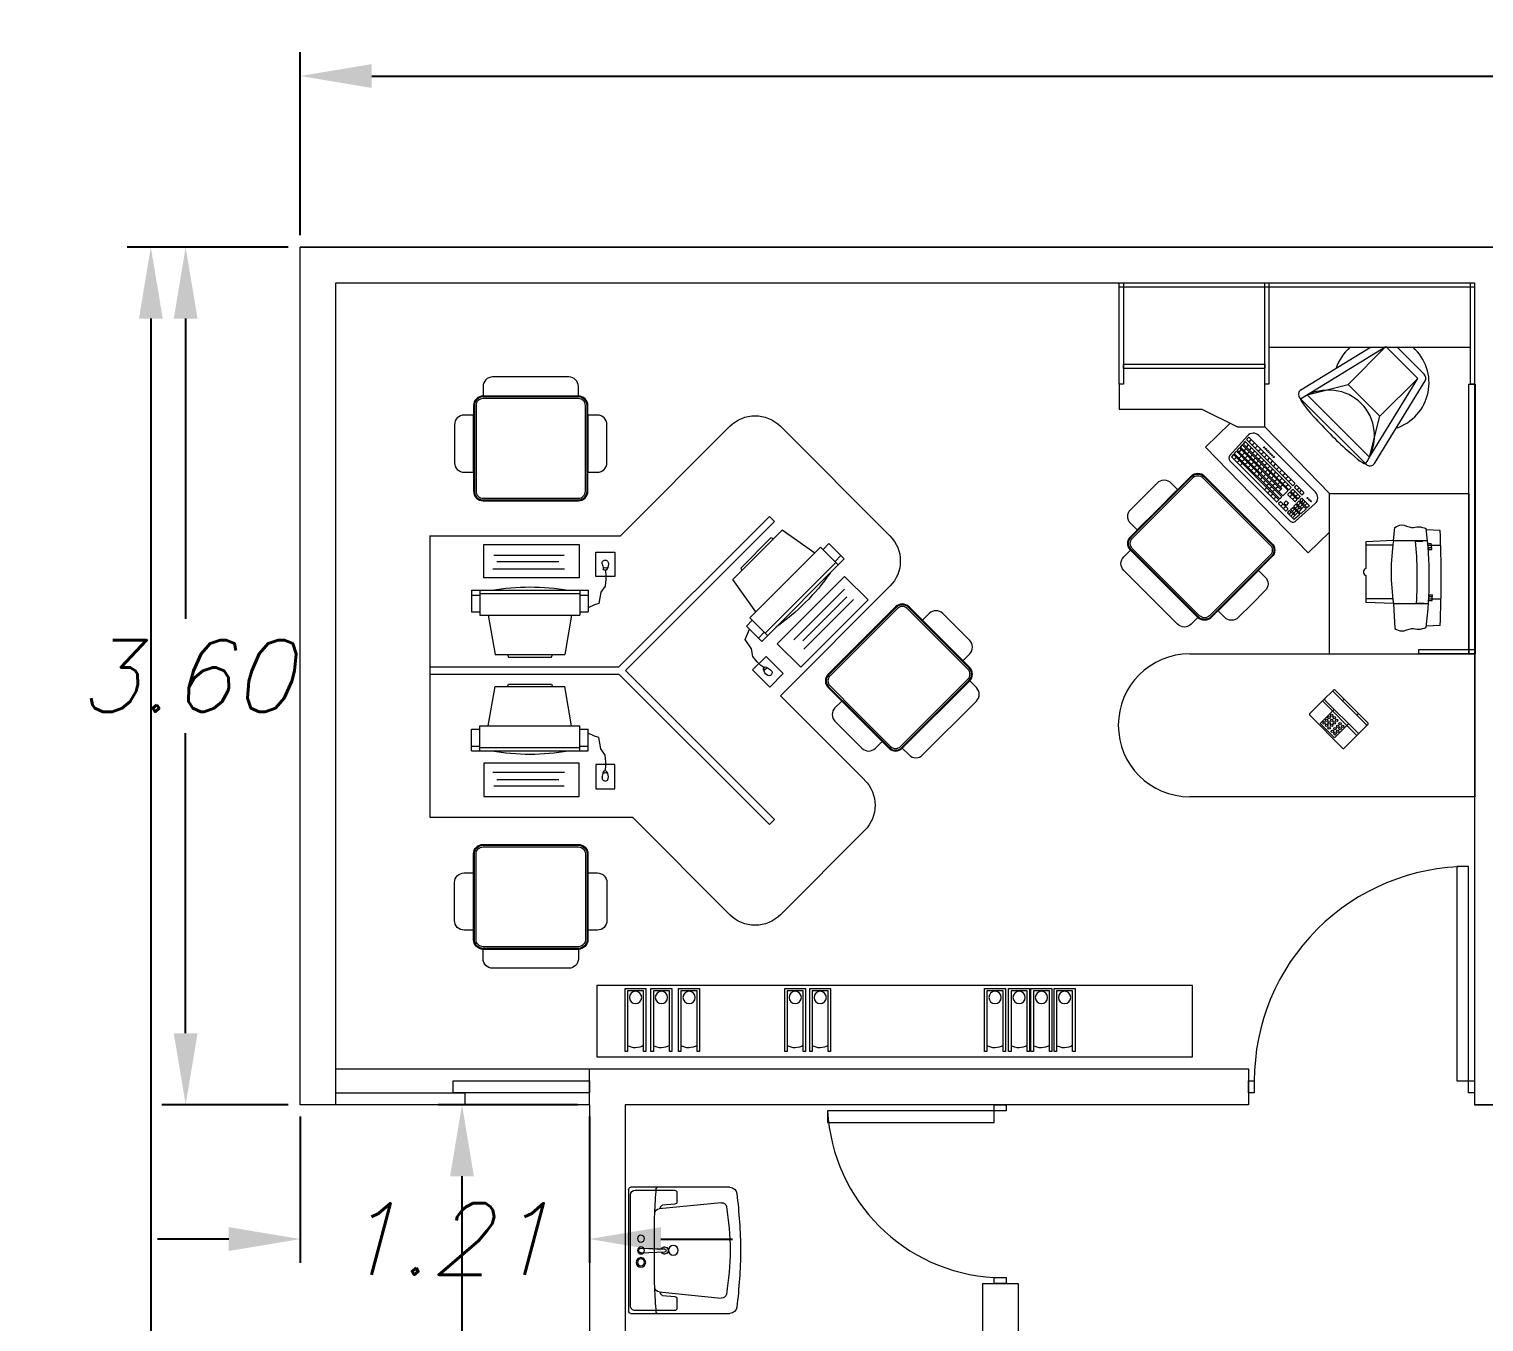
# Model space of a CAD drawing. Header units: millimetres. Extents: x 94 to 362, y 157 to 221.
# Drawn here: x 331.92 to 338.03, y 191.93 to 197.36 of the extents above; entities that cross this region are included whole.
import ezdxf

# ---------------------------------------------------------------- set-up
doc = ezdxf.new("R2010")
doc.units = ezdxf.units.MM
doc.layers.get('0').update_dxf_attribs({"lineweight": 9})
doc.layers.get('Defpoints').update_dxf_attribs({"lineweight": 9})
doc.layers.add('puertas y muebles', color=6, linetype='Continuous', lineweight=9)
doc.styles.get("Standard").update_dxf_attribs({"font": 'romans.shx', "oblique": 15})
doc.dimstyles.get("Standard").update_dxf_attribs({"dimtxt": 0.3, "dimasz": 0.3, "dimexe": 0.1, "dimexo": 0.05, "dimgap": 0.09, "dimtad": 0, "dimtih": 1, "dimtoh": 1, "dimzin": 0, "dimdsep": 46, "dimtxsty": 'Standard', "dimcen": 0.09, "dimadec": 0, "dimazin": 0, "dimtfac": 1, "dimtofl": 0, "dimtmove": 0, "dimatfit": 3, "dimfxl": 1, "dimtolj": 1, "dimtzin": 0, "dimarcsym": 0})

# ---------------------------------------------------------------- blocks, each defined once
blk = doc.blocks.new('PC')
at = {"layer": 'puertas y muebles'}
for p, q in [((-0.214, 0.488), (-0.3151, 0.488)), ((-0.3151, 0.4491), (-0.3151, 0.488)), ((-0.2359, 0.4491), (-0.2359, 0.488)), ((-0.214, -0.0564), (-0.214, 0.488)), ((-0.3307, 0.4102), (-0.5135, 0.378)), ((-0.3307, -0.0175), (-0.3307, 0.4491)), ((-0.214, 0.4491), (-0.3307, 0.4491)), ((-0.2296, -0.0175), (-0.2296, 0.4491)), ((-0.5135, 0.0536), (-0.5135, 0.378)), ((-0.114, 0.0427), (-0.114, 0.3764)), ((-0.0802, 0.0604), (-0.0802, 0.3506)), ((-0.0495, 0.0475), (-0.0495, 0.3748)), ((-0.5251, 0.3157), (-0.5135, 0.3204)), ((-0.5251, 0.1159), (-0.5251, 0.3157)), ((-0.5135, 0.1112), (-0.5251, 0.1159)), ((-0.3307, 0.0214), (-0.5135, 0.0536)), ((-0.214, -0.0175), (-0.3307, -0.0175)), ((-0.3151, -0.0564), (-0.3151, -0.0175)), ((-0.214, -0.0564), (-0.3151, -0.0564)), ((-0.2359, -0.0564), (-0.2359, -0.0175))]:
    blk.add_line(p, q, dxfattribs=at)
for points in [[(-0.1502, 0.5229), (-0.0365, 0.5229), (-0.0365, 0.6118), (-0.1502, 0.6118)], [(0, 0.4447), (-0.1555, 0.4447), (-0.1555, 0), (0, 0)]]:
    blk.add_lwpolyline(points, close=True, dxfattribs=at)
blk.add_lwpolyline([(-0.1207, 0.5664), (-0.138, 0.5703), (-0.1619, 0.5703), (-0.1939, 0.5663), (-0.2228, 0.5464), (-0.2757, 0.5364), (-0.2817, 0.5175), (-0.2956, 0.4876)], dxfattribs=at)
for centre, radius, start, end in [((-0.1114, 0.5665), 0.00929, 113.29997, 256.59583), ((-0.0932, 0.5422), 0.0395, 76.77696, 123.65142), ((-0.1182, 0.4719), 0.0857, 71.07626, 86.91202), ((-0.0878, 0.5674), 0.0226, 148.91778, 207.51041), ((-0.0869, 0.5667), 0.0142, 255.92019, 78.58212), ((-1.2348, 0.2158), 1.0364, 350.06052, 9.93948)]:
    blk.add_arc(centre, radius, start, end, dxfattribs=at)
blk = doc.blocks.new('S39')
for points in [[(-0.25, -0.1), (-0.25, -0.05, -0.414214), (-0.2, 0), (0.2, 0, -0.414214), (0.25, -0.05), (0.25, -0.1), (-0.25, -0.1)], [(-0.3, -0.4), (-0.3, -0.15, -0.414214), (-0.25, -0.1), (0.25, -0.1, -0.414214), (0.3, -0.15), (0.3, -0.6, -0.414214), (0.25, -0.65), (-0.25, -0.65, -0.414214), (-0.3, -0.6), (-0.3, -0.4)], [(-0.4, -0.35), (-0.4, -0.25, -0.414214), (-0.35, -0.2), (-0.3, -0.2), (-0.3, -0.5), (-0.35, -0.5, -0.414214), (-0.4, -0.45), (-0.4, -0.35)], [(0.3, -0.35), (0.3, -0.2), (0.35, -0.2, -0.414214), (0.4, -0.25), (0.4, -0.45, -0.414214), (0.35, -0.5), (0.3, -0.5), (0.3, -0.35)]]:
    blk.add_lwpolyline(points, format="xyb")
for points in [[(-0.2955, -0.4), (-0.2955, -0.15, -0.414214), (-0.25, -0.1045), (0.25, -0.1045, -0.414214), (0.2955, -0.15), (0.2955, -0.6, -0.414214), (0.25, -0.6455), (-0.25, -0.6455, -0.414214), (-0.2955, -0.6)], [(-0.2868, -0.4), (-0.2868, -0.15, -0.414214), (-0.25, -0.1132), (0.25, -0.1132, -0.414214), (0.2868, -0.15), (0.2868, -0.6, -0.414214), (0.25, -0.6368), (-0.25, -0.6368, -0.414214), (-0.2868, -0.6)]]:
    blk.add_lwpolyline(points, format="xyb", close=True)
blk = doc.blocks.new('MODULO_3PERS')
at = {"layer": 'puertas y muebles'}
for p, q in [((-0.6505, 1.0253), (-1.1102, 0.5657)), ((0.0212, 0.5657), (-0.4384, 1.0253)), ((-0.6046, 0.647), (-0.6258, 0.6258)), ((-0.6258, 0.6258), (0, 0)), ((-0.6046, 0.647), (0.0274, 0.015)), ((0.8212, 0.5657), (0.0212, 0.5657)), ((0.8212, 0.5657), (0.8212, -0.6157)), ((-1.1102, 0.3536), (-0.6505, -0.1061)), ((0, 0), (-0.6258, -0.6258)), ((0.8212, 0.015), (0.0274, 0.015)), ((0.0274, -0.015), (-0.6046, -0.647)), ((0.8212, -0.015), (0.0274, -0.015)), ((-1.0041, -0.4596), (-0.6505, -0.1061)), ((-0.6505, -1.0253), (-1.0041, -0.6718)), ((-0.6046, -0.647), (-0.6258, -0.6258)), ((-0.0288, -0.6157), (-0.4384, -1.0253)), ((0.8212, -0.6157), (-0.0288, -0.6157))]:
    blk.add_line(p, q, dxfattribs=at)
for centre, start, end in [((-0.5445, 0.9192), 45, 135), ((-1.0041, 0.4596), 135, 225), ((-0.898, -0.5657), 135, 225), ((-0.5445, -0.9192), 225, 315)]:
    blk.add_arc(centre, 0.15, start, end, dxfattribs=at)
at = {"layer": 'puertas y muebles', "xscale": 0.7999999999999545, "yscale": 0.7999999999999545, "zscale": 0.7999999999999545}
blk.add_blockref('S39', (0.3979, 1.2323), dxfattribs=at)
at = {"layer": 'puertas y muebles'}
for name, p, xscale, yscale, zscale, rotation in [('PC', (-1.0188, 0.2964), 0.9000000000000233, 0.9000000000000233, 0.9000000000000233, 225), ('PC', (0.5952, 0.5293), 0.8999999999999773, 0.8999999999999773, 0.8999999999999773, 90), ('S39', (-1.3605, -0.2415), 0.7999999999999582, 0.7999999999999582, 0.7999999999999582, 134.9999999999943), ('PC', (0.5952, -0.5293), -0.8999999999999773, 0.8999999999999773, 0.9, 90), ('S39', (0.3979, -1.2499), -0.7999999999999545, 0.7999999999999545, 0.8, 180)]:
    blk.add_blockref(name, p, dxfattribs=dict(at, xscale=xscale, yscale=yscale, zscale=zscale, rotation=rotation))
blk = doc.blocks.new('MODULO_CAJON')
at = {"layer": 'puertas y muebles'}
for p, q in [((0.2699, -0.8633), (0.2699, -0.0177)), ((1.0388, -0.1445), (1.0363, -0.2028)), ((1.0938, -0.1968), (1.0938, -0.1817)), ((1.1013, -0.1811), (1.1013, -0.1423)), ((1.1013, -0.1961), (1.1013, -0.1811)), ((1.1113, -0.1953), (1.1113, -0.1803)), ((1.1188, -0.1923), (1.1188, -0.1797)), ((1.3088, -0.1894), (1.3088, -0.1769)), ((1.3163, -0.1922), (1.3163, -0.1772)), ((1.3263, -0.1777), (1.3263, -0.1412)), ((1.3263, -0.1927), (1.3263, -0.1777)), ((1.3338, -0.1931), (1.3338, -0.1781)), ((1.4388, -0.1445), (1.4413, -0.2028)), ((0.401, -0.2387), (0.2674, -0.3721)), ((0.3837, -0.2114), (0.2699, -0.3251)), ((0.56, -0.3979), (0.401, -0.2387)), ((0.7313, -0.4412), (0.401, -0.2387)), ((0.7575, -0.4204), (0.4114, -0.2081)), ((1.0813, -0.3404), (1.0813, -0.1979)), ((1.0838, -0.2479), (1.0838, -0.2178)), ((1.3438, -0.2439), (1.3438, -0.2138)), ((1.3463, -0.3404), (1.3463, -0.1939)), ((1.0813, -0.3404), (1.0263, -0.3354)), ((1.0813, -0.3404), (1.0863, -0.4566)), ((1.1013, -0.3432), (1.1013, -0.4566)), ((1.3263, -0.3432), (1.3263, -0.4566)), ((1.3463, -0.3404), (1.3413, -0.4566)), ((1.3463, -0.3404), (1.4513, -0.3354)), ((0.4263, -0.5313), (0.2674, -0.3721)), ((0.4863, -0.7303), (0.2674, -0.3721)), ((0.56, -0.3979), (0.4263, -0.5313)), ((0.7313, -0.4412), (0.56, -0.3979)), ((0.4485, -0.7289), (0.2699, -0.4366)), ((0.7313, -0.4412), (0.4694, -0.7027)), ((0.7616, -0.4555), (0.4836, -0.7331)), ((1.0863, -0.4566), (1.1985, -0.4566)), ((1.229, -0.4566), (1.3413, -0.4566)), ((1.8151, -0.494), (1.8081, -0.487)), ((0.4694, -0.7027), (0.4263, -0.5313)), ((1.748, -0.5471), (1.755, -0.5541)), ((1.9092, -0.5881), (1.8505, -0.5294)), ((0.6044, -0.8811), (0.8834, -0.6099)), ((1.7904, -0.5895), (1.8491, -0.6482)), ((0.6407, -0.9061), (0.8786, -0.6682)), ((0.9265, -0.6695), (1, -0.7514)), ((0.8507, -0.7459), (0.8795, -0.717)), ((0.86, -0.7552), (0.8889, -0.7264)), ((0.8797, -0.7355), (0.8704, -0.7262)), ((0.8889, -0.7237), (0.8822, -0.717)), ((0.905, -0.7237), (0.9344, -0.6944)), ((0.9117, -0.733), (0.905, -0.7264)), ((0.9202, -0.7272), (0.9109, -0.7178)), ((0.9144, -0.733), (0.9433, -0.7041)), ((0.918, -0.7366), (0.9466, -0.708)), ((0.9274, -0.72), (0.9181, -0.7107)), ((0.9331, -0.7401), (0.9238, -0.7308)), ((0.9346, -0.7128), (0.9253, -0.7035)), ((0.9273, -0.746), (0.9475, -0.7257)), ((0.9309, -0.7495), (0.9511, -0.7293)), ((0.9403, -0.7329), (0.931, -0.7236)), ((0.9371, -0.6945), (0.9434, -0.7015)), ((0.9604, -0.7386), (0.9382, -0.7164)), ((0.9402, -0.7589), (0.9678, -0.7313)), ((0.9493, -0.7081), (0.9678, -0.7287)), ((0.6494, -0.9472), (0.8413, -0.7553)), ((0.6591, -0.9562), (0.8506, -0.7646)), ((0.6669, -0.9619), (0.8574, -0.7714)), ((0.6766, -0.9709), (0.8667, -0.7807)), ((0.6805, -0.9741), (0.8703, -0.7843)), ((0.7472, -1.0275), (1, -0.7747)), ((0.8217, -0.7935), (0.8123, -0.7842)), ((0.8344, -0.7808), (0.8251, -0.7714)), ((0.8506, -0.762), (0.8439, -0.7553)), ((0.8552, -0.7922), (0.8458, -0.7829)), ((0.8574, -0.7552), (0.8507, -0.7485)), ((0.8692, -0.746), (0.8599, -0.7367)), ((0.8667, -0.7781), (0.86, -0.7714)), ((0.8668, -0.762), (0.8956, -0.7331)), ((0.8735, -0.7713), (0.8668, -0.7646)), ((0.8925, -0.8039), (0.8729, -0.7843)), ((0.8853, -0.7621), (0.876, -0.7528)), ((0.8761, -0.7713), (0.905, -0.7425)), ((0.8797, -0.7749), (0.9085, -0.746)), ((0.8864, -0.7842), (0.8797, -0.7775)), ((0.8958, -0.7516), (0.8865, -0.7423)), ((0.8982, -0.775), (0.8889, -0.7657)), ((0.889, -0.7842), (0.9179, -0.7554)), ((0.905, -0.7398), (0.8983, -0.7331)), ((0.9087, -0.7645), (0.8994, -0.7552)), ((0.9179, -0.7527), (0.9112, -0.746)), ((0.916, -0.7902), (0.9239, -0.7824)), ((0.9227, -0.7995), (0.916, -0.7928)), ((0.9246, -0.746), (0.918, -0.7393)), ((0.9184, -0.8136), (0.9473, -0.7848)), ((0.9254, -0.7995), (0.9332, -0.7917)), ((0.9332, -0.789), (0.9265, -0.7824)), ((0.9278, -0.8229), (0.9566, -0.7941)), ((0.9376, -0.7589), (0.9309, -0.7522)), ((0.9461, -0.753), (0.9367, -0.7437)), ((0.9474, -0.8033), (0.9381, -0.7939)), ((0.9438, -0.7624), (0.971, -0.7352)), ((0.9505, -0.7718), (0.9438, -0.7651)), ((0.9532, -0.7458), (0.9439, -0.7365)), ((0.959, -0.7659), (0.9496, -0.7566)), ((0.9566, -0.7915), (0.9499, -0.7848)), ((0.9531, -0.7718), (0.9733, -0.7515)), ((0.9567, -0.7754), (0.9769, -0.7551)), ((0.9634, -0.7847), (0.9567, -0.778)), ((0.9662, -0.7587), (0.9568, -0.7494)), ((0.9719, -0.7788), (0.9626, -0.7695)), ((0.9863, -0.7645), (0.964, -0.7422)), ((0.966, -0.7847), (0.9922, -0.7585)), ((0.9791, -0.7716), (0.9697, -0.7623)), ((0.9737, -0.7353), (0.9923, -0.756)), ((0.6902, -0.9831), (0.8635, -0.8098)), ((0.6941, -0.9863), (0.867, -0.8134)), ((0.7038, -0.9953), (0.8925, -0.8065)), ((0.7077, -0.9985), (0.8961, -0.8101)), ((0.7174, -1.0075), (0.9054, -0.8194)), ((0.7213, -1.0107), (0.909, -0.823)), ((0.731, -1.0197), (0.9184, -0.8324)), ((0.7578, -0.8574), (0.7485, -0.8481)), ((0.7706, -0.8446), (0.7613, -0.8353)), ((0.7834, -0.8318), (0.774, -0.8225)), ((0.7913, -0.8561), (0.782, -0.8468)), ((0.7961, -0.8191), (0.7868, -0.8097)), ((0.8041, -0.8433), (0.7948, -0.834)), ((0.8089, -0.8063), (0.7996, -0.797)), ((0.8169, -0.8306), (0.8075, -0.8212)), ((0.8201, -0.8531), (0.8108, -0.8438)), ((0.8296, -0.8178), (0.8203, -0.8084)), ((0.8329, -0.8404), (0.8235, -0.831)), ((0.8381, -0.861), (0.8287, -0.8517)), ((0.8424, -0.805), (0.8331, -0.7957)), ((0.8457, -0.8276), (0.8363, -0.8183)), ((0.8508, -0.8482), (0.8415, -0.8389)), ((0.8568, -0.8165), (0.8474, -0.8072)), ((0.8636, -0.8355), (0.8543, -0.8261)), ((0.8637, -0.8611), (0.8544, -0.8518)), ((0.8764, -0.8227), (0.8635, -0.8098)), ((0.8765, -0.8484), (0.8672, -0.839)), ((0.8944, -0.8564), (0.885, -0.847)), ((0.9071, -0.8436), (0.8978, -0.8342)), ((0.9054, -0.8168), (0.8988, -0.8101)), ((0.9184, -0.8297), (0.9117, -0.823)), ((0.9251, -0.8229), (0.9184, -0.8163)), ((0.9369, -0.8138), (0.9276, -0.8044)), ((0.694, -0.9212), (0.6846, -0.9119)), ((0.7067, -0.9085), (0.6974, -0.8991)), ((0.7195, -0.8957), (0.7102, -0.8864)), ((0.7275, -0.9199), (0.7181, -0.9106)), ((0.7323, -0.8829), (0.723, -0.8736)), ((0.7402, -0.9072), (0.7309, -0.8978)), ((0.7451, -0.8702), (0.7357, -0.8608)), ((0.753, -0.8944), (0.7437, -0.8851)), ((0.7563, -0.917), (0.7469, -0.9076)), ((0.7658, -0.8816), (0.7565, -0.8723)), ((0.769, -0.9042), (0.7597, -0.8949)), ((0.7742, -0.9249), (0.7649, -0.9155)), ((0.7786, -0.8689), (0.7692, -0.8595)), ((0.7818, -0.8914), (0.7725, -0.8821)), ((0.787, -0.9121), (0.7776, -0.9027)), ((0.7946, -0.8787), (0.7852, -0.8693)), ((0.7998, -0.8993), (0.7904, -0.89)), ((0.7999, -0.925), (0.7906, -0.9157)), ((0.8073, -0.8659), (0.798, -0.8566)), ((0.8125, -0.8865), (0.8032, -0.8772)), ((0.8127, -0.9122), (0.8033, -0.9029)), ((0.8253, -0.8738), (0.816, -0.8644)), ((0.8254, -0.8995), (0.8161, -0.8901)), ((0.8382, -0.8867), (0.8289, -0.8774)), ((0.851, -0.8739), (0.8416, -0.8646)), ((0.8688, -0.8819), (0.8595, -0.8726)), ((0.8816, -0.8691), (0.8723, -0.8598)), ((0.642, -0.954), (0.7239, -1.0275)), ((0.6494, -0.9499), (0.6565, -0.9562)), ((0.6683, -0.9469), (0.6589, -0.9376)), ((0.6669, -0.9646), (0.674, -0.9709)), ((0.6812, -0.934), (0.6719, -0.9247)), ((0.689, -0.9584), (0.6797, -0.9491)), ((0.6805, -0.9768), (0.6876, -0.9831)), ((0.7019, -0.9455), (0.6926, -0.9361)), ((0.7052, -0.9681), (0.6958, -0.9587)), ((0.7147, -0.9327), (0.7054, -0.9234)), ((0.718, -0.9553), (0.7086, -0.946)), ((0.7231, -0.9759), (0.7138, -0.9666)), ((0.7307, -0.9425), (0.7214, -0.9332)), ((0.7359, -0.9632), (0.7266, -0.9538)), ((0.7435, -0.9298), (0.7342, -0.9204)), ((0.7487, -0.9504), (0.7393, -0.9411)), ((0.7488, -0.9761), (0.7395, -0.9667)), ((0.7614, -0.9376), (0.7521, -0.9283)), ((0.7616, -0.9633), (0.7523, -0.954)), ((0.7667, -0.9841), (0.7573, -0.9747)), ((0.7744, -0.9505), (0.765, -0.9412)), ((0.7871, -0.9378), (0.7778, -0.9284)), ((0.6942, -0.989), (0.7012, -0.9954)), ((0.7102, -0.9889), (0.7009, -0.9795)), ((0.7078, -1.0012), (0.7148, -1.0076)), ((0.7214, -1.0135), (0.7284, -1.0198)), ((0.736, -0.9888), (0.7267, -0.9795)), ((0.741, -1.0098), (0.7316, -1.0004)), ((0.7539, -0.9968), (0.7446, -0.9875))]:
    blk.add_line(p, q, dxfattribs=at)
for points in [[(0, 0), (0.425, 0), (0.425, -0.0177), (0, -0.0177)], [(0, -1.4922), (0, 0), (0.0177, 0), (0.0177, -1.4922)], [(0.425, 0.002), (1.5571, 0.002), (1.5571, -0.0237), (0.425, -0.0237)], [(1.5393, -0.2343), (1.5393, 0.0031), (1.5571, 0.0031), (1.5571, -0.2343)], [(0, -0.8633), (0.425, -0.8633), (0.425, -0.8811), (0, -0.8811)], [(0.3413, -1.4745), (0.3413, -0.8811), (0.359, -0.8811), (0.359, -1.4745)], [(0, -1.4745), (0.425, -1.4745), (0.425, -1.4922), (0, -1.4922)]]:
    blk.add_lwpolyline(points, close=True, dxfattribs=at)
for points in [[(1.5571, -1.196), (1.5571, 0.0008), (2.1571, 0.0008), (2.1571, -1.196)], [(1.5571, -0.6099), (0.8834, -0.6099), (0.8834, -0.0237), (1.5571, -0.0237)], [(1.9, -0.494), (1.755, -0.639)], [(1.046, -0.6099), (1.133, -0.6994), (0.6893, -1.1305), (0.5887, -1.0269)], [(1.8491, -0.6482), (1.9092, -0.5881)], [(0.425, -1.4922), (0.5305, -1.4922), (0.5305, -1.1449), (0.6044, -0.9952), (0.6044, -0.8811), (0.425, -0.8811)]]:
    blk.add_lwpolyline(points, dxfattribs=at)
for points in [[(1.8611, -0.4551), (1.854, -0.4481, 0.414214), (1.8469, -0.4481), (1.7091, -0.586, 0.414214), (1.7091, -0.593), (1.7161, -0.6001)], [(1.7444, -0.6284), (1.8081, -0.692, 0.414214), (1.8151, -0.692), (1.953, -0.5541, 0.414214), (1.953, -0.5471), (1.8894, -0.4834)]]:
    blk.add_lwpolyline(points, format="xyb", dxfattribs=at)
blk.add_lwpolyline([(1.7161, -0.6001), (1.7444, -0.6284, 0.414214), (1.7515, -0.6284), (1.8894, -0.4905, 0.414214), (1.8894, -0.4834), (1.8611, -0.4551, 0.414214), (1.854, -0.4551), (1.7161, -0.593, 0.414214)], format="xyb", close=True, dxfattribs=at)
for centre, radius in [((1.8611, -0.5541), 0.005), ((1.8151, -0.6001), 0.005), ((1.8257, -0.5895), 0.005), ((1.8257, -0.6107), 0.005), ((1.8363, -0.5789), 0.005), ((1.8363, -0.6001), 0.005), ((1.8469, -0.5895), 0.005), ((1.8469, -0.6107), 0.005), ((1.8505, -0.5647), 0.005), ((1.8576, -0.6001), 0.005), ((1.8611, -0.5753), 0.005), ((1.8682, -0.6107), 0.005), ((1.8717, -0.5647), 0.005), ((1.8717, -0.586), 0.005), ((1.8823, -0.5753), 0.005), ((1.8823, -0.5966), 0.005), ((1.8929, -0.586), 0.005), ((1.8363, -0.6213), 0.005), ((1.8469, -0.6319), 0.005), ((1.8576, -0.6213), 0.005), ((0.9032, -0.7014), 0.0022), ((0.91, -0.6946), 0.0022), ((0.9167, -0.6879), 0.0022), ((0.7175, -0.8567), 0.0022), ((0.7242, -0.8499), 0.0022), ((0.731, -0.8432), 0.0022), ((0.6904, -0.8838), 0.0022), ((0.6972, -0.877), 0.0022), ((0.7039, -0.8702), 0.0022), ((0.7107, -0.8635), 0.0022)]:
    blk.add_circle(centre, radius, dxfattribs=at)
for centre, radius, start, end in [((1.2388, -5.0935), 4.9531, 87.68585, 92.31415), ((1.2388, -1.8481), 1.6727, 94.11393, 94.97297), ((1.2388, -1.8481), 1.6727, 86.74418, 87.60157), ((0.4195, -0.3909), 0.1997, 17.82668, 138.50921), ((0.3996, -0.2273), 0.0225, 58.48127, 134.95472), ((1.2388, -1.8481), 1.6577, 82.80817, 97.19183), ((1.2388, -1.8481), 1.6077, 86.25533, 95.53251), ((1.2388, -1.8481), 1.6602, 94.14496, 94.40451), ((1.2388, -1.8481), 1.6602, 87.32441, 87.5835), ((1.2138, 0.5324), 0.8828, 261.36794, 278.63206), ((0.7457, -0.4395), 0.0225, 314.95472, 58.48127), ((1.2138, -0.45), 0.0166, 203.49127, 336.50873), ((0.4195, -0.3909), 0.1997, 221.49079, 252.08276), ((0.9019, -0.6916), 0.033, 41.90594, 135), ((0.4677, -0.7171), 0.0225, 211.42817, 314.95472), ((0.8808, -0.7183), 0.00187, 45, 135), ((0.8875, -0.725), 0.00187, 315, 45), ((0.897, -0.7344), 0.00187, 45, 135), ((0.9064, -0.725), 0.00187, 135, 225), ((0.9357, -0.6957), 0.00187, 41.90594, 135), ((0.942, -0.7028), 0.00187, 315, 41.90594), ((0.9479, -0.7093), 0.00187, 41.90594, 135), ((0.9664, -0.73), 0.00187, 315, 41.90594), ((0.8426, -0.7566), 0.00187, 45, 135), ((0.852, -0.7472), 0.00187, 135, 225), ((0.8493, -0.7633), 0.00187, 315, 45), ((0.8587, -0.7539), 0.00187, 225, 315), ((0.8587, -0.7727), 0.00187, 45, 135), ((0.8681, -0.7633), 0.00187, 135, 225), ((0.8654, -0.7794), 0.00187, 315, 45), ((0.8716, -0.7856), 0.00187, 45, 135), ((0.8748, -0.77), 0.00187, 225, 315), ((0.881, -0.7762), 0.00187, 135, 225), ((0.8877, -0.7829), 0.00187, 225, 315), ((0.9036, -0.7411), 0.00187, 315, 45), ((0.9099, -0.7474), 0.00187, 45, 135), ((0.9131, -0.7317), 0.00187, 225, 315), ((0.9173, -0.7915), 0.00187, 135, 225), ((0.9193, -0.7379), 0.00187, 135, 225), ((0.9166, -0.754), 0.00187, 315, 45), ((0.9252, -0.7837), 0.00187, 45, 135), ((0.926, -0.7446), 0.00187, 225, 315), ((0.9322, -0.7509), 0.00187, 135, 225), ((0.9319, -0.7904), 0.00187, 315, 45), ((0.9389, -0.7575), 0.00187, 225, 315), ((0.9451, -0.7638), 0.00187, 135, 225), ((0.9486, -0.7861), 0.00187, 45, 135), ((0.9518, -0.7705), 0.00187, 225, 315), ((0.958, -0.7767), 0.00187, 135, 225), ((0.9553, -0.7928), 0.00187, 315, 45), ((0.9647, -0.7834), 0.00187, 225, 315), ((0.9723, -0.7365), 0.00187, 41.90594, 135), ((0.9909, -0.7572), 0.00187, 315, 41.90594), ((0.9883, -0.7631), 0.0165, 315, 45), ((0.8912, -0.8052), 0.00187, 315, 45), ((0.8974, -0.8114), 0.00187, 45, 135), ((0.9041, -0.8181), 0.00187, 315, 45), ((0.9103, -0.8243), 0.00187, 45, 135), ((0.9198, -0.8149), 0.00187, 135, 225), ((0.917, -0.831), 0.00187, 315, 45), ((0.924, -0.7982), 0.00187, 225, 315), ((0.9265, -0.8216), 0.00187, 225, 315), ((0.664, -0.9295), 0.033, 135, 228.09408), ((0.6507, -0.9485), 0.00187, 135, 228.09408), ((0.6577, -0.9548), 0.00187, 228.09408, 315), ((0.6682, -0.9632), 0.00187, 135, 228.09408), ((0.6752, -0.9695), 0.00187, 228.09408, 315), ((0.6818, -0.9754), 0.00187, 135, 228.09408), ((0.6888, -0.9818), 0.00187, 228.09408, 315), ((0.6954, -0.9876), 0.00187, 135, 228.09408), ((0.7025, -0.994), 0.00187, 228.09408, 315), ((0.709, -0.9999), 0.00187, 135, 228.09408), ((0.7161, -1.0062), 0.00187, 228.09408, 315), ((0.7226, -1.0121), 0.00187, 135, 228.09408), ((0.7355, -1.0159), 0.0165, 225, 315), ((0.7297, -1.0184), 0.00187, 228.09408, 315), ((1.8571, -1.196), 0.3, 180, 0)]:
    blk.add_arc(centre, radius, start, end, dxfattribs=at)
for centre, major_axis, ratio, start_param, end_param in [((0.6526, -0.6256), (-0.1304, 0.1642), 0.944097, -1.254746, 1.312394), ((0.6229, -0.594), (-0.1366, -0.1364), 0.086668, 6.241492, 9.4576)]:
    blk.add_ellipse(centre, major_axis=major_axis, ratio=ratio, start_param=start_param, end_param=end_param, dxfattribs=at)
for points in [[(1.0263, -0.3354), (1.0163, -0.3064), (1.0263, -0.2646), (1.0238, -0.2347), (1.0313, -0.2035)], [(1.4513, -0.3354), (1.4613, -0.3064), (1.4513, -0.2646), (1.4538, -0.2347), (1.4463, -0.2035)]]:
    blk.add_spline(points, degree=3, dxfattribs=at)
at = {"layer": 'puertas y muebles', "xscale": 0.7999999999999582, "yscale": 0.7999999999999582, "zscale": 0.7999999999999582, "rotation": 225.0000000000057}
blk.add_blockref('S39', (1.3199, -1.36), dxfattribs=at)
blk = doc.blocks.new('LAVABO')
at = {"layer": 'puertas y muebles'}
for p, q in [((-0.2373, 0.2642), (0.1778, 0.2642)), ((0.1595, 0.2522), (-0.0056, 0.2522)), ((0.1878, 0.2542), (0.1878, -0.2552)), ((-0.2016, 0.1997), (0.0595, 0.1743)), ((-0.0156, 0.2422), (-0.0156, 0.2033)), ((-0.0065, 0.1933), (0.0445, 0.1886)), ((0.1795, -0.2331), (0.1795, 0.2322)), ((0.0536, 0.1787), (0.0536, 0.1757)), ((0.1357, 0.0092), (0.0358, 0.0053)), ((0.1357, 0.0092), (0.0358, 0.0053)), ((0.1357, 0.0089), (0.0358, 0.0048)), ((0.1357, -0.0109), (0.0358, -0.0068)), ((0.1357, -0.0112), (0.0358, -0.0073)), ((0.1357, -0.0112), (0.0358, -0.0073)), ((0.0595, -0.1752), (-0.2016, -0.2007)), ((0.0536, -0.1766), (0.0536, -0.1796)), ((-0.0156, -0.2042), (-0.0156, -0.2431)), ((0.0445, -0.1896), (-0.0065, -0.1943)), ((0.1778, -0.2652), (-0.2373, -0.2652)), ((-0.0056, -0.2531), (0.1595, -0.2531))]:
    blk.add_line(p, q, dxfattribs=at)
blk.add_circle((0.1358, -0.051), 0.02, dxfattribs=at)
for centre, radius, start, end in [((0.0358, -0.001), 0.015, 25.71364, 331.50837), ((0.0358, -0.001), 0.015, 28.49163, 334.28636), ((0.0358, -0.001), 0.006, 88.79099, 269.52422), ((0.0358, -0.001), 0.006, 90.47578, 271.20901), ((0.0358, -0.001), 0.006, 90.47578, 271.20901), ((0.0358, -0.001), 0.006, 88.79099, 269.52422), ((0.1358, -0.001), 0.01, 265.66439, 90.38586), ((0.1358, -0.001), 0.01, 269.61414, 94.33561)]:
    blk.add_arc(centre, radius, start, end, dxfattribs=at)
for centre, major_axis, start_param, end_param in [((-0.2373, 0.2342), (-0.0212, 0.0212), -0.785398, 0.670167), ((-0.0056, 0.2422), (0.00707, 0.00707), 0.785398, 2.356194), ((0.0662, 0.2592), (-0.00354, 0.00354), 4.014577, 5.497787), ((-1.8389, 0.0919), (1.3558, 1.3558), 5.530746, 5.585373), ((0.1595, 0.2322), (0.0141, 0.0141), 5.497787, 7.068583), ((0.1778, 0.2542), (-0.00707, 0.00707), 3.926991, 5.497787), ((0.1778, 0.2542), (0.00707, 0.00707), 5.497787, 7.068583), ((2.1646, -0.0438), (-1.731, 1.731), 0.670167, 0.767701), ((-0.2035, 0.1798), (0.0141, 0.0141), 0.688167, 2.191775), ((-0.0056, 0.2033), (-0.00707, 0.00707), 0.785398, 2.264146), ((0.0436, 0.1787), (-0.00707, 0.00707), 3.926991, 5.405738), ((0.9517, -0.0118), (0.8421, 0.8421), 2.191775, 2.346653), ((0.0575, 0.1544), (0.0141, 0.0141), 5.535272, 6.971352), ((-2.2745, 0.0669), (-1.6643, 1.6643), 3.898359, 3.964476), ((0.1358, 0.049), (-0.0104, 0.0104), 3.926991, 10.210176), ((0, 0), (-0.0144, 0.0144), 3.926991, 10.210176), ((0.1358, -0.001), (-0.0104, 0.0104), 3.926991, 10.210176), ((2.1646, 0.0429), (1.731, 1.731), 2.373891, 2.471425), ((0.9517, 0.0109), (-0.8421, 0.8421), 0.79494, 0.949818), ((-2.2745, -0.0678), (1.6643, 1.6643), 5.460302, 5.526419), ((0.1358, -0.051), (-0.0104, 0.0104), 3.926991, 10.210176), ((0.0436, -0.1796), (-0.00707, 0.00707), 2.448243, 3.926991), ((0.0575, -0.1553), (0.0141, 0.0141), 4.024222, 5.460302), ((-1.8389, -0.0929), (-1.3558, 1.3558), 3.839405, 3.894032), ((-0.2373, -0.2352), (-0.0212, 0.0212), 0.900629, 2.356194), ((-0.2035, -0.1808), (0.0141, 0.0141), 2.520614, 4.024222), ((-0.0056, -0.2042), (0.00707, 0.00707), 0.877447, 2.356194), ((-0.0056, -0.2431), (0.00707, 0.00707), 2.356194, 3.926991), ((0.1595, -0.2331), (-0.0141, 0.0141), 2.356194, 3.926991), ((0.0662, -0.2602), (0.00354, 0.00354), 3.926991, 5.410201), ((0.1778, -0.2552), (0.00707, 0.00707), 3.926991, 5.497787), ((0.1778, -0.2552), (0.00707, 0.00707), 3.926991, 5.497787)]:
    blk.add_ellipse(centre, major_axis=major_axis, ratio=1, start_param=start_param, end_param=end_param, dxfattribs=at)
blk = doc.blocks.new('PUERTA90')
at = {"layer": 'puertas y muebles'}
for points in [[(0.025, -0.025), (-0.025, -0.025), (-0.025, 0), (0.025, 0)], [(0.925, -0.925), (0.925, -0.875), (0.025, -0.875), (0.025, -0.925)], [(0.025, -0.95), (-0.025, -0.95), (-0.025, -0.925), (0.025, -0.925)]]:
    blk.add_lwpolyline(points, close=True, dxfattribs=at)
blk.add_arc((0.025, -0.925), 0.9, 360, 90, dxfattribs=at)
blk = doc.blocks.new('PUERTA70')
at = {"layer": 'puertas y muebles'}
for points in [[(0, -0.025), (0, 0.025), (0.025, 0.025), (0.025, -0.025)], [(0.725, -0.025), (0.725, 0.025), (0.75, 0.025), (0.75, -0.025)], [(0.025, -0.725), (0.075, -0.725), (0.075, -0.025), (0.025, -0.025)]]:
    blk.add_lwpolyline(points, close=True, dxfattribs=at)
blk.add_arc((-0.0147, 0.0147), 0.7408, 273.07407, 356.92593, dxfattribs=at)
blk = doc.blocks.new('CARPETA')
at = {"layer": 'puertas y muebles'}
for points in [[(-0.0101, 0), (0, 0), (0, 0.265), (-0.0101, 0.265), (-0.0101, 0.0101), (-0.0777, 0.0101), (-0.0777, 0.265), (-0.0878, 0.265), (-0.0878, 0), (-0.0777, 0)], [(-0.0878, 0.0101), (-0.0878, 0), (0, 0)]]:
    blk.add_lwpolyline(points, dxfattribs=at)
blk.add_circle((-0.0437, 0.0381), 0.026, dxfattribs=at)
blk.add_arc((-0.0445, 0.1842), 0.0654, 58.22004, 120.48804, dxfattribs=at)
blk = doc.blocks.new('*D35')
at = {"layer": 'Defpoints', "color": 0, "lineweight": -2, "transparency": 16777216}
for p, q in [((333.0566, 196.4957), (333.0566, 197.2642)), ((345.4066, 196.4957), (345.4066, 197.2642)), ((333.3566, 197.1642), (338.5696, 197.1642)), ((345.1066, 197.1642), (339.8935, 197.1642))]:
    blk.add_line(p, q, dxfattribs=at)
at = {"layer": 'Defpoints', "color": 0, "transparency": 16777216}
for p in [(345.4066, 197.1642), (333.0566, 196.4457), (345.4066, 196.4457)]:
    blk.add_point(p, dxfattribs=at)
for points in [[(333.3566, 197.2142), (333.3566, 197.1142), (333.0566, 197.1642)], [(345.1066, 197.2142), (345.1066, 197.1142), (345.4066, 197.1642)]]:
    blk.add_solid(points, dxfattribs=at)
at = {"layer": 'Defpoints', "color": 0, "transparency": 16777216, "insert": (339.2316, 197.1642), "char_height": 0.3, "attachment_point": 5}
blk.add_mtext('\\A1;12.35', dxfattribs=at)
blk = doc.blocks.new('*D36')
at = {"layer": 'Defpoints', "color": 0, "lineweight": -2, "transparency": 16777216}
for p, q in [((333.0066, 196.4457), (332.3293, 196.4457)), ((332.4293, 196.1457), (332.4293, 191.3857)), ((332.4293, 186.1457), (332.4293, 190.9057)), ((333.0066, 185.8457), (332.3293, 185.8457))]:
    blk.add_line(p, q, dxfattribs=at)
at = {"layer": 'Defpoints', "color": 0, "transparency": 16777216}
for p in [(332.4293, 196.4457), (333.0566, 196.4457), (333.0566, 185.8457)]:
    blk.add_point(p, dxfattribs=at)
for points in [[(332.3793, 196.1457), (332.4793, 196.1457), (332.4293, 196.4457)], [(332.3793, 186.1457), (332.4793, 186.1457), (332.4293, 185.8457)]]:
    blk.add_solid(points, dxfattribs=at)
at = {"layer": 'Defpoints', "color": 0, "transparency": 16777216, "insert": (332.4293, 191.1457), "char_height": 0.3, "attachment_point": 5}
blk.add_mtext('\\A1;10.60', dxfattribs=at)
blk = doc.blocks.new('*D48')
at = {"layer": 'Defpoints', "color": 0, "lineweight": -2, "transparency": 16777216}
for p, q in [((333.0066, 196.4457), (332.4755, 196.4457)), ((332.5755, 196.1457), (332.5755, 194.8857)), ((332.5755, 193.1457), (332.5755, 194.4057)), ((333.0066, 192.8457), (332.4755, 192.8457))]:
    blk.add_line(p, q, dxfattribs=at)
at = {"layer": 'Defpoints', "color": 0, "transparency": 16777216}
for p in [(333.0566, 196.4457), (332.5755, 192.8457), (333.0566, 192.8457)]:
    blk.add_point(p, dxfattribs=at)
for points in [[(332.5255, 196.1457), (332.6255, 196.1457), (332.5755, 196.4457)], [(332.5255, 193.1457), (332.6255, 193.1457), (332.5755, 192.8457)]]:
    blk.add_solid(points, dxfattribs=at)
at = {"layer": 'Defpoints', "color": 0, "transparency": 16777216, "insert": (332.5755, 194.6457), "char_height": 0.3, "attachment_point": 5}
blk.add_mtext('\\A1;3.60', dxfattribs=at)
blk = doc.blocks.new('*D50')
at = {"layer": 'Defpoints', "color": 0, "lineweight": -2, "transparency": 16777216}
for p, q in [((334.221, 192.8457), (333.6358, 192.8457)), ((333.7358, 192.5457), (333.7358, 191.8607)), ((333.7358, 190.6957), (333.7358, 191.3807)), ((334.221, 190.3957), (333.6358, 190.3957))]:
    blk.add_line(p, q, dxfattribs=at)
at = {"layer": 'Defpoints', "color": 0, "transparency": 16777216}
for p in [(333.7358, 192.8457), (334.271, 192.8457), (334.271, 190.3957)]:
    blk.add_point(p, dxfattribs=at)
for points in [[(333.6858, 192.5457), (333.7858, 192.5457), (333.7358, 192.8457)], [(333.6858, 190.6957), (333.7858, 190.6957), (333.7358, 190.3957)]]:
    blk.add_solid(points, dxfattribs=at)
at = {"layer": 'Defpoints', "color": 0, "transparency": 16777216, "insert": (333.7358, 191.6207), "char_height": 0.3, "attachment_point": 5}
blk.add_mtext('\\A1;2.45', dxfattribs=at)
blk = doc.blocks.new('*D51')
at = {"layer": 'Defpoints', "color": 0, "lineweight": -2, "transparency": 16777216}
for p, q in [((333.0566, 192.7957), (333.0566, 192.1818)), ((334.271, 192.7957), (334.271, 192.1818)), ((332.7566, 192.2818), (332.4566, 192.2818)), ((334.571, 192.2818), (334.871, 192.2818))]:
    blk.add_line(p, q, dxfattribs=at)
at = {"layer": 'Defpoints', "color": 0, "transparency": 16777216}
for p in [(333.0566, 192.8457), (334.271, 192.8457), (334.271, 192.2818)]:
    blk.add_point(p, dxfattribs=at)
for points in [[(332.7566, 192.3318), (332.7566, 192.2318), (333.0566, 192.2818)], [(334.571, 192.3318), (334.571, 192.2318), (334.271, 192.2818)]]:
    blk.add_solid(points, dxfattribs=at)
at = {"layer": 'Defpoints', "color": 0, "transparency": 16777216, "insert": (333.6638, 192.2818), "char_height": 0.3, "attachment_point": 5}
blk.add_mtext('\\A1;1.21', dxfattribs=at)

msp = doc.modelspace()

# ---------------------------------------------------------------- linework, layer by layer
for p, q in [((344.8066, 196.4457), (333.0566, 196.4457)), ((333.2066, 192.9957), (337.0377, 192.9957)), ((337.0377, 192.9957), (337.0377, 192.8457)), ((334.271, 192.8457), (333.0566, 192.8457)), ((334.271, 192.8457), (334.271, 190.3957)), ((334.421, 192.8457), (334.421, 190.3957)), ((337.0377, 192.8457), (334.421, 192.8457)), ((338.1377, 192.8457), (337.9877, 192.8457)), ((335.921, 192.0957), (335.921, 190.3957)), ((335.921, 192.0957), (336.071, 192.0957)), ((336.071, 192.0957), (336.071, 190.3957))]:
    msp.add_line(p, q)
for points in [[(333.0566, 192.8457), (333.0566, 196.4457), (338.1377, 196.4457)], [(333.2066, 192.9957), (333.2066, 196.2957), (337.9877, 196.2957)], [(337.9877, 196.2957), (337.9877, 192.8457)], [(337.9877, 192.8457), (338.1377, 192.8457), (338.1377, 196.2957)]]:
    msp.add_lwpolyline(points)
at = {"layer": 'puertas y muebles'}
for p, q in [((333.2066, 192.8457), (333.2066, 192.9957)), ((334.271, 192.8457), (334.271, 192.9957))]:
    msp.add_line(p, q, dxfattribs=at)
for points in [[(336.8026, 193.3461), (334.3026, 193.3461), (334.3026, 193.0461), (336.8026, 193.0461)], [(333.6984, 192.8957), (333.6984, 192.9457), (334.271, 192.9457), (334.271, 192.8957)], [(333.2066, 192.8457), (333.2066, 192.8957), (333.7484, 192.8957), (333.7484, 192.8457)]]:
    msp.add_lwpolyline(points, close=True, dxfattribs=at)

# ---------------------------------------------------------------- block references
at = {"rotation": 270}
msp.add_blockref('PUERTA70', (335.996, 192.8457), dxfattribs=at)
at = {"layer": 'puertas y muebles'}
for name, p, rotation in [('MODULO_CAJON', (337.9877, 196.2957), 270), ('PUERTA90', (337.0377, 192.9207), 90)]:
    msp.add_blockref(name, p, dxfattribs=dict(at, rotation=rotation))
at = {"layer": 'puertas y muebles', "xscale": -1}
for name, p in [('MODULO_3PERS', (334.4223, 194.6685)), ('LAVABO', (334.6229, 192.2348))]:
    msp.add_blockref(name, p, dxfattribs=at)
at = {"layer": 'puertas y muebles', "xscale": -1, "rotation": 180}
for p in [(334.5084, 193.3342), (334.617, 193.3342), (334.7331, 193.3342), (335.1788, 193.3342), (335.2837, 193.3342), (336.0178, 193.3342), (336.1189, 193.3342), (336.2126, 193.3342), (336.3099, 193.3342)]:
    msp.add_blockref('CARPETA', p, dxfattribs=at)

# ---------------------------------------------------------------- dimensions: what is measured, and where the dimension line sits
at = {"layer": 'Defpoints'}
for base, p1, p2, picture, middle in [((345.4066, 197.1642), (333.0566, 196.4457), (345.4066, 196.4457), '*D35', (339.2316, 197.1642)), ((334.271, 192.2818), (333.0566, 192.8457), (334.271, 192.8457), '*D51', (333.6638, 192.2818))]:
    dim = msp.add_linear_dim(base=base, p1=p1, p2=p2, dimstyle='Standard', dxfattribs=at)
    dim.commit()
    dim.dimension.update_dxf_attribs({"geometry": picture, "text_midpoint": middle})
for base, p1, p2, picture, middle in [((332.4293, 196.4457), (333.0566, 185.8457), (333.0566, 196.4457), '*D36', (332.4293, 191.1457)), ((332.5755, 192.8457), (333.0566, 196.4457), (333.0566, 192.8457), '*D48', (332.5755, 194.6457)), ((333.7358, 192.8457), (334.271, 190.3957), (334.271, 192.8457), '*D50', (333.7358, 191.6207))]:
    dim = msp.add_linear_dim(base=base, p1=p1, p2=p2, angle=90, dimstyle='Standard', dxfattribs=at)
    dim.commit()
    dim.dimension.update_dxf_attribs({"geometry": picture, "text_midpoint": middle})

doc.saveas('drawing.dxf')
